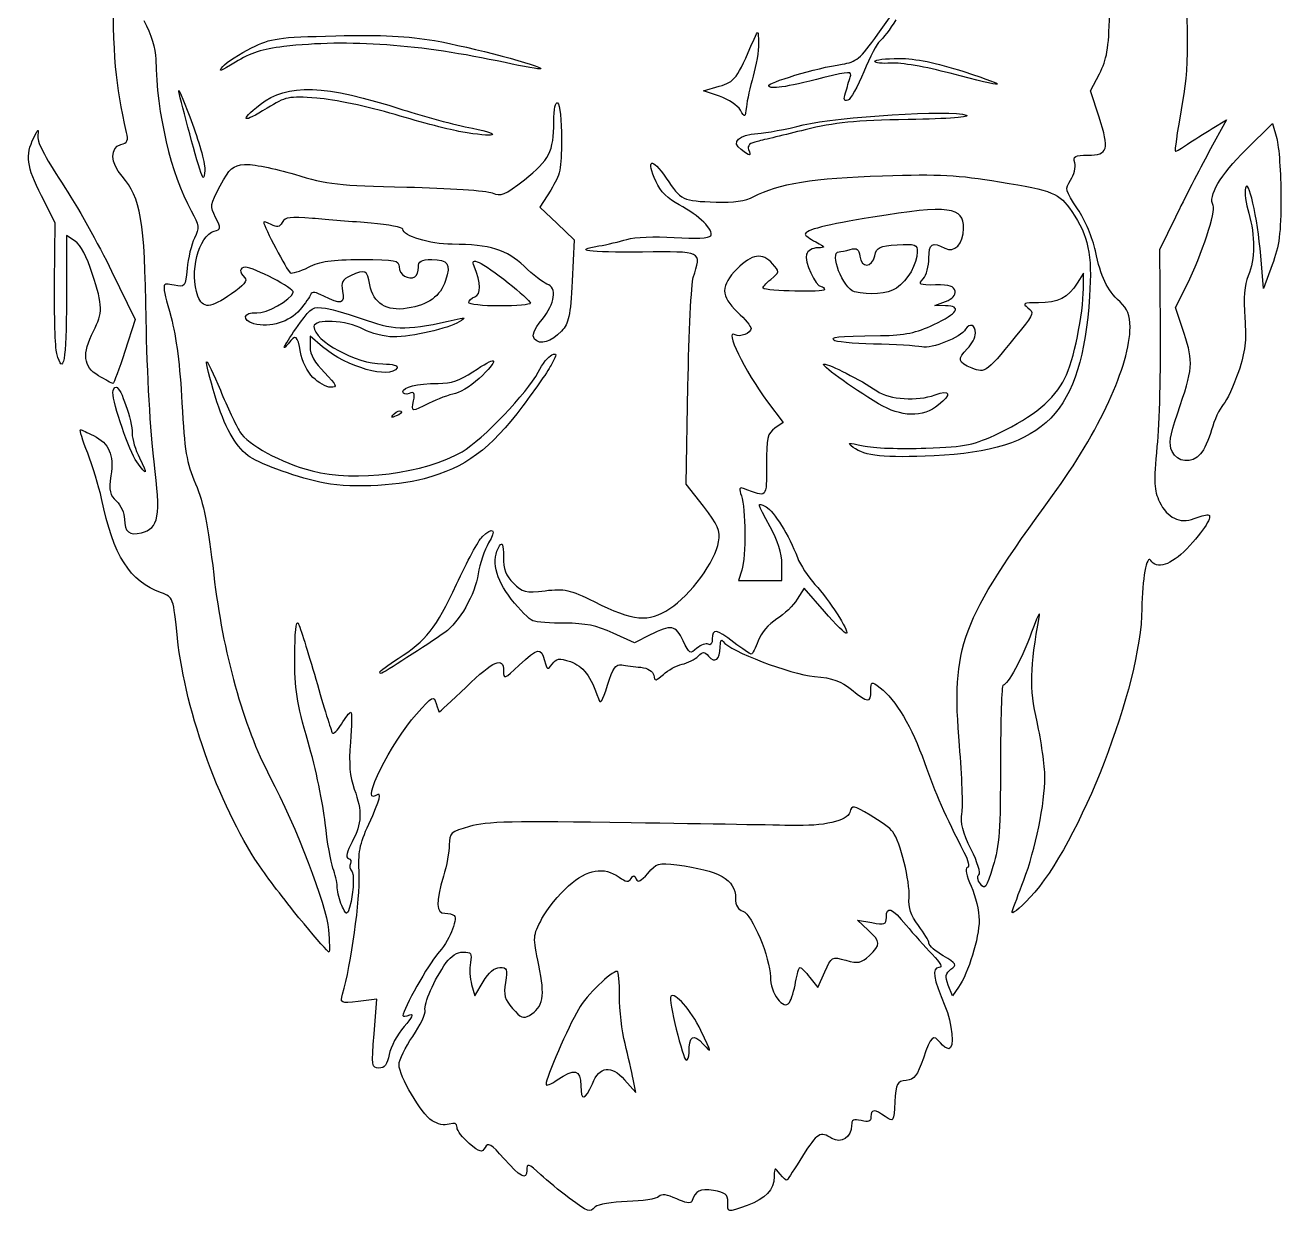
# Model space of a CAD drawing. Extents: x 4 to 89, y 4 to 131.
# Drawn here: x 3.5 to 89.4, y 4.3 to 85.5 of the extents above; entities that cross this region are included whole.
import ezdxf

# ---------------------------------------------------------------- set-up
doc = ezdxf.new("R2010")
doc.units = 0
doc.layers.get('0').update_dxf_attribs({"linetype": 'CONTINUOUS'})

msp = doc.modelspace()

# ---------------------------------------------------------------- linework, layer by layer
at = {"color": 7}
for points in [[(61.8539, 84.88448), (63.226212, 86.787818), (61.308102, 86.880816)], [(76.982394, 79.198073), (76.392654, 80.996946), (77.006402, 82.17259)], [(51.020308, 80.625976), (49.920604, 80.992543), (50.995683, 81.314645)], [(84.719829, 78.426048), (85.708001, 79.020805), (84.501596, 76.818895)], [(87.021718, 76.962571), (88.85382, 78.762712), (89.135532, 77.74818)], [(39.468981, 74.216088), (38.730267, 73.047408), (39.904289, 71.922497), (41.078314, 70.797584), (40.935077, 67.991098)], [(5.530354, 67.87011), (5.5697, 71.971151), (4.633266, 73.823235)], [(82.210865, 72.368026), (81.126536, 70.119068), (81.169917, 64.827401)], [(6.935466, 70.714965), (6.341032, 71.109652), (6.341032, 66.711756)], [(88.824885, 69.087899), (88.229572, 67.473235), (88.042541, 69.722193)], [(9.43104, 68.66386), (11.034679, 65.356568), (10.3415, 63.174626)], [(75.910175, 67.473235), (75.912292, 68.531568), (75.485964, 67.844818)], [(82.799388, 64.393114), (82.21494, 66.175853), (83.002435, 67.750584)], [(66.467593, 66.303499), (65.739989, 66.324374), (66.481833, 66.594866)], [(23.869678, 63.487094), (23.009782, 64.212983), (23.009782, 63.473015)], [(49.913524, 52.586274), (48.730249, 54.103476), (48.854931, 60.788357)], [(54.302819, 59.735424), (55.371259, 58.320284), (54.800937, 57.920813)], [(52.545647, 48.224797), (52.321164, 47.497193), (53.805055, 47.497193), (55.288947, 47.497193), (55.284158, 48.621672)], [(58.198057, 45.382042), (56.804835, 46.990259), (56.338732, 46.223817)], [(46.268092, 43.78026), (45.205817, 43.238327), (43.733117, 43.912552)], [(61.175926, 23.601037), (60.448322, 24.285866), (61.44051, 24.105582)], [(57.203083, 20.358608), (57.738171, 19.678356), (58.213339, 20.739679)], [(34.062027, 19.869288), (34.281383, 19.09659), (34.854367, 20.067725)], [(67.362837, 19.686246), (66.95114, 19.098469), (66.670417, 19.836826)], [(27.387407, 16.512035), (27.571427, 18.864376), (26.307871, 18.721954)], [(44.520662, 13.363083), (45.29296, 12.498729), (45.112839, 13.395357)]]:
    msp.add_lwpolyline(points, dxfattribs=at)
for points in [[(17.032498, 82.658596)], [(66.798322, 82.197199)], [(59.631747, 80.865416)], [(52.445854, 79.687155)], [(33.328531, 78.192715)], [(52.495246, 76.98041)], [(15.542272, 75.410735)], [(60.246289, 67.259435)], [(33.857697, 66.518885)], [(38.364263, 64.023229)], [(8.523844, 61.51721)], [(23.198803, 61.403249)], [(30.089501, 59.804131)], [(61.904724, 59.591967)], [(28.760058, 58.907108)], [(81.973878, 56.338446)], [(11.151776, 55.633131)], [(23.671243, 54.232252)], [(48.534222, 43.375323)], [(27.772281, 41.251902)], [(25.119892, 25.421709)], [(71.03863, 24.875318)], [(22.595024, 24.015422)], [(27.387407, 16.512035)], [(48.938947, 15.196386)], [(42.318369, 13.086884)], [(40.736864, 5.266269)]]:
    msp.add_lwpolyline(points, close=True, dxfattribs=at)
for points in [[(82.542658, 94.06386), (83.151305, 84.166136), (83.157094, 82.739365), (82.600922, 79.710214)], [(10.460994, 78.159785), (9.678838, 81.516842), (9.534455, 83.210778), (9.533875, 89.036776)], [(77.006402, 82.17259), (77.516286, 83.149279), (77.635309, 83.840767), (77.70972, 86.258651)], [(11.634619, 85.80968), (12.136979, 84.856659), (12.43731, 83.883701), (12.45133, 83.163847)], [(53.379328, 84.53886), (53.656024, 85.178114), (53.666234, 85.168626), (53.68354, 84.256152)], [(63.087562, 85.861776), (62.679673, 85.206933), (62.185225, 84.552089), (61.98879, 84.406568)], [(19.008602, 83.937848), (20.388028, 84.612739), (20.747073, 84.664045), (24.770245, 84.761165)], [(36.34749, 82.927656), (30.512679, 84.187083), (25.642077, 84.540656), (21.206435, 84.026801)], [(24.770245, 84.761165), (27.949022, 84.837902), (29.699413, 84.752778), (31.525387, 84.432698)], [(31.525387, 84.432698), (33.971418, 84.003909), (38.967878, 82.681678), (38.79509, 82.508892)], [(50.995683, 81.314645), (52.088166, 81.641961), (52.178085, 81.76359), (53.379328, 84.53886)], [(53.68354, 84.256152), (53.693383, 83.736863), (53.530481, 82.724831), (53.321522, 82.007194)], [(59.406621, 82.823111), (60.372538, 82.96511), (60.620802, 83.174224), (61.8539, 84.88448)], [(61.98879, 84.406568), (61.792353, 84.261047), (61.297082, 83.315543), (60.888187, 82.305451)], [(17.032498, 82.658596), (17.310252, 82.966327), (18.199498, 83.541992), (19.008602, 83.937848)], [(21.206435, 84.026801), (19.741516, 83.857095), (18.937231, 83.595432), (17.899143, 82.950823)], [(12.45133, 83.163847), (12.524903, 79.386218), (13.476561, 75.317874), (14.875689, 72.799699)], [(17.899143, 82.950823), (16.901476, 82.331314), (16.665182, 82.251637), (17.032498, 82.658596)], [(38.79509, 82.508892), (38.745538, 82.459338), (37.644118, 82.647782), (36.34749, 82.927656)], [(54.385792, 81.326829), (54.246275, 81.552571), (57.636331, 82.562859), (59.406621, 82.823111)], [(61.638947, 83.015598), (61.638947, 83.125789), (62.383088, 83.214782), (63.292593, 83.213363)], [(62.763426, 82.891831), (62.144963, 82.849715), (61.638947, 82.905404), (61.638947, 83.015598)], [(66.798322, 82.197199), (65.145105, 82.635273), (63.40217, 82.935331), (62.763426, 82.891831)], [(63.292593, 83.213363), (64.444232, 83.211511), (65.789612, 82.938403), (67.724364, 82.313542)], [(53.321522, 82.007194), (53.112562, 81.289559), (52.903369, 80.345214), (52.856646, 79.908651)], [(58.158719, 81.901268), (55.389301, 81.217455), (54.533882, 81.087214), (54.385792, 81.326829)], [(59.961952, 81.938678), (60.091735, 82.347472), (59.954279, 82.34462), (58.158719, 81.901268)], [(59.631747, 80.865416), (59.736088, 81.21232), (59.88468, 81.695287), (59.961952, 81.938678)], [(60.888187, 82.305451), (60.479289, 81.295356), (59.98663, 80.416212), (59.793389, 80.351799)], [(67.724364, 82.313542), (71.126292, 81.21483), (70.705244, 81.161932), (66.798322, 82.197199)], [(15.542272, 75.410735), (15.195845, 76.432439), (14.014097, 80.808333), (14.027765, 81.018801)], [(14.027765, 81.018801), (14.035359, 81.135823), (14.457208, 80.101392), (14.965194, 78.720066)], [(19.589227, 80.056014), (21.450873, 81.530465), (24.016664, 81.438718), (29.359781, 79.706645)], [(59.793389, 80.351799), (59.534803, 80.265603), (59.492126, 80.40121), (59.631747, 80.865416)], [(20.062908, 79.804175), (18.378597, 78.757148), (18.121716, 78.893723), (19.589227, 80.056014)], [(23.470279, 80.497008), (21.502094, 80.639909), (21.361253, 80.611271), (20.062908, 79.804175)], [(28.830614, 79.373428), (26.929641, 79.933565), (24.650331, 80.411328), (23.470279, 80.497008)], [(39.678531, 78.883158), (39.678531, 79.784848), (39.778988, 80.274671), (39.943114, 80.173235)], [(39.943114, 80.173235), (40.088635, 80.083298), (40.207697, 78.9691), (40.207697, 77.69724)], [(52.445854, 79.687155), (52.266641, 80.001893), (51.625145, 80.424364), (51.020308, 80.625976)], [(52.856646, 79.908651), (52.774215, 79.138441), (52.762034, 79.131872), (52.445854, 79.687155)], [(33.328531, 78.192715), (32.673687, 78.306126), (30.649624, 78.837446), (28.830614, 79.373428)], [(29.359781, 79.706645), (30.742229, 79.258496), (32.885354, 78.687552), (34.122281, 78.437878)], [(56.744156, 78.662689), (59.078977, 79.242486), (66.913609, 79.714796), (67.900135, 79.335228)], [(63.931385, 79.033568), (60.265048, 78.967909), (58.905667, 78.833244), (56.876447, 78.334693)], [(67.900135, 79.335228), (68.251745, 79.199946), (66.719847, 79.083509), (63.931385, 79.033568)], [(76.224104, 76.60136), (77.596524, 76.60136), (77.708257, 76.983982), (76.982394, 79.198073)], [(82.600922, 79.710214), (82.313698, 78.145865), (82.134575, 76.865943), (82.202872, 76.865943)], [(4.10689, 77.791985), (4.404499, 78.40109), (4.468496, 78.445196), (4.382001, 77.98159)], [(14.965194, 78.720066), (15.473181, 77.33874), (15.851207, 75.90999), (15.805252, 75.545066)], [(34.122281, 78.437878), (36.35561, 77.98708), (35.694662, 77.782936), (33.328531, 78.192715)], [(37.666274, 74.915903), (39.383264, 76.263511), (39.678531, 76.845644), (39.678531, 78.883158)], [(56.876447, 78.334693), (55.493999, 77.995044), (54.02466, 77.639706), (53.611246, 77.545052)], [(53.635182, 78.083471), (54.180952, 78.112948), (55.579989, 78.373597), (56.744156, 78.662689)], [(83.029354, 77.348614), (83.415619, 77.614087), (84.176333, 78.09893), (84.719829, 78.426048)], [(4.633266, 73.823235), (3.613302, 75.840516), (3.515115, 76.58082), (4.10689, 77.791985)], [(4.382001, 77.98159), (4.303396, 77.560271), (4.80766, 76.559423), (6.048342, 74.674299)], [(10.147854, 75.154618), (9.349342, 76.083903), (9.311432, 77.126563), (10.068956, 77.324659)], [(10.068956, 77.324659), (10.510725, 77.440184), (10.589536, 77.608073), (10.460994, 78.159785)], [(40.207697, 77.69724), (40.207697, 75.621555), (40.132056, 75.2651), (39.468981, 74.216088)], [(52.495246, 76.980423), (51.790494, 77.500575), (52.319439, 78.012404), (53.635182, 78.083471)], [(53.611246, 77.545052), (53.097195, 77.427354), (52.906382, 77.250999), (53.007628, 76.987157)], [(82.202872, 76.865943), (82.271172, 76.865943), (82.643088, 77.083145), (83.029354, 77.348614)], [(89.135532, 77.74818), (89.290475, 77.19019), (89.417911, 75.376656), (89.418721, 73.718108)], [(46.674114, 74.784482), (45.96606, 76.354662), (46.363274, 76.500659), (47.359565, 75.036418)], [(53.007628, 76.987157), (53.191606, 76.507718), (53.136689, 76.506996), (52.495246, 76.98041)], [(75.320496, 76.072661), (75.199565, 76.535103), (75.312797, 76.60136), (76.224104, 76.60136)], [(84.501596, 76.818895), (83.838074, 75.607844), (82.807244, 73.604953), (82.210865, 72.368026)], [(84.790664, 73.160684), (84.413521, 73.770913), (85.285236, 75.256385), (87.021718, 76.962571)], [(16.865834, 74.509469), (17.510843, 75.703531), (17.720658, 75.887535), (18.521187, 75.96119)], [(18.521187, 75.96119), (19.025382, 76.007576), (20.569001, 75.704801), (21.951449, 75.288352)], [(75.036878, 74.900099), (75.26891, 75.254223), (75.396537, 75.781876), (75.320496, 76.072661)], [(11.799333, 65.356568), (11.684435, 72.217976), (11.443633, 73.646625), (10.147854, 75.154618)], [(15.805252, 75.545066), (15.729711, 74.945211), (15.704485, 74.932326), (15.542272, 75.410735)], [(21.951449, 75.288352), (24.255197, 74.594371), (24.895618, 74.521539), (29.624364, 74.415751)], [(35.472031, 74.017132), (36.086923, 73.764135), (36.320913, 73.859977), (37.666274, 74.915903)], [(48.268287, 73.195582), (47.485543, 73.610827), (46.972995, 74.121679), (46.674114, 74.784482)], [(47.359565, 75.036418), (48.405714, 73.498903), (48.460755, 73.472469), (50.791031, 73.388405)], [(53.3576, 73.77325), (55.007703, 74.644083), (57.475826, 75.040585), (62.168114, 75.188651)], [(62.168114, 75.188651), (66.103661, 75.312836), (67.304856, 75.251215), (70.174591, 74.777907)], [(70.174591, 74.777907), (73.895699, 74.164185), (74.231741, 74.025535), (75.112115, 72.740713)], [(75.516163, 72.917119), (74.656392, 74.194734), (74.634378, 74.285808), (75.036878, 74.900099)], [(88.042541, 69.722193), (87.82549, 72.332114), (87.183521, 75.166067), (86.993669, 74.352401)], [(6.048342, 74.674299), (7.026824, 73.187568), (8.549038, 70.48287), (9.43104, 68.66386)], [(16.543053, 72.33793), (16.145961, 73.10582), (16.160518, 73.203766), (16.865834, 74.509469)], [(29.624364, 74.415751), (32.46202, 74.352269), (35.093471, 74.172889), (35.472031, 74.017132)], [(86.993669, 74.352401), (86.925764, 74.06136), (87.025943, 73.287453), (87.216295, 72.63261)], [(50.417071, 71.082188), (50.651974, 71.462268), (49.617225, 72.479972), (48.268287, 73.195582)], [(50.791031, 73.388405), (51.99367, 73.345021), (52.765455, 73.460748), (53.3576, 73.77325)], [(67.71595, 71.587495), (67.734524, 73.077226), (66.711751, 73.203774), (61.499679, 72.356628)], [(83.002435, 67.750584), (84.006378, 69.758142), (85.012432, 72.801856), (84.790664, 73.160684)], [(89.418721, 73.718108), (89.420044, 71.243198), (89.31347, 70.413084), (88.824885, 69.087899)], [(14.875689, 72.799699), (15.434118, 71.794629), (15.452221, 71.642825), (15.100412, 70.915287)], [(16.45164, 71.401115), (16.929318, 71.526032), (16.93465, 71.580666), (16.543053, 72.33793)], [(23.170493, 72.278383), (21.654946, 72.40605), (21.306114, 72.35925), (21.105846, 72.001391)], [(27.176968, 71.947815), (25.976423, 72.045134), (24.173507, 72.193891), (23.170493, 72.278383)], [(61.499679, 72.356628), (58.322879, 71.840288), (56.876447, 71.476042), (56.876447, 71.19239)], [(75.112115, 72.740713), (76.263407, 71.060508), (76.522739, 69.825211), (76.329027, 66.944068)], [(76.731249, 70.054782), (76.549777, 70.935323), (76.037107, 72.143001), (75.516163, 72.917119)], [(87.216295, 72.63261), (87.66983, 71.072354), (87.659279, 69.475834), (87.187971, 68.347839)], [(15.330317, 66.961292), (14.731245, 68.536968), (15.384109, 71.12195), (16.45164, 71.401115)], [(20.349823, 71.846419), (20.066549, 71.998022), (19.834782, 72.070561), (19.834782, 72.007614)], [(19.834782, 72.007614), (19.834782, 71.741887), (21.440604, 68.683764), (21.647178, 68.556098)], [(21.105846, 72.001391), (20.918894, 71.667328), (20.749383, 71.63258), (20.349823, 71.846419)], [(29.359781, 71.526781), (29.359781, 71.661031), (28.377515, 71.850496), (27.176968, 71.947815)], [(32.72472, 70.50442), (31.187993, 70.516009), (29.359781, 71.071454), (29.359781, 71.526781)], [(66.440526, 70.230434), (67.091351, 69.882123), (67.702795, 70.532704), (67.71595, 71.587495)], [(8.112756, 68.499879), (7.744938, 69.648657), (7.310587, 70.465892), (6.935466, 70.714965)], [(15.100412, 70.915287), (14.889966, 70.480079), (14.662217, 69.545716), (14.594302, 68.838921)], [(37.652505, 68.997002), (36.447624, 70.14918), (35.351003, 70.48464), (32.72472, 70.50442)], [(42.76035, 70.388869), (43.320922, 70.483267), (44.187777, 70.685787), (44.686691, 70.838912)], [(44.686691, 70.838912), (45.210852, 70.999781), (46.577147, 71.053611), (47.923035, 70.966415)], [(47.923035, 70.966415), (49.368908, 70.872742), (50.314762, 70.916647), (50.417071, 71.082188)], [(56.876447, 71.19239), (56.876447, 71.120675), (57.203869, 70.88437), (57.604051, 70.667266)], [(57.604051, 70.667266), (58.298011, 70.290788), (58.303745, 70.272045), (57.728041, 70.261943)], [(61.63777, 69.722193), (61.775258, 70.30902), (61.948256, 70.392674), (63.171054, 70.463624)], [(63.171054, 70.463624), (64.420618, 70.536128), (64.549364, 70.491649), (64.549364, 69.987464)], [(65.343114, 69.544578), (65.343114, 70.564735), (65.561202, 70.701035), (66.440526, 70.230434)], [(45.747077, 69.971983), (41.968179, 69.931709), (40.91691, 70.078444), (42.76035, 70.388869)], [(49.223864, 68.24032), (49.799849, 70.049242), (49.866809, 70.015891), (45.747077, 69.971983)], [(54.650328, 69.167777), (53.93835, 69.954505), (53.254579, 69.857398), (52.219781, 68.822599)], [(56.95887, 69.81993), (56.784753, 69.366183), (57.593817, 67.605516), (57.976445, 67.605516)], [(57.728041, 70.261943), (57.396049, 70.256122), (57.049924, 70.057211), (56.95887, 69.81993)], [(60.246289, 67.259435), (59.467962, 67.462421), (58.496507, 69.977736), (59.191551, 69.990388)], [(59.191551, 69.990388), (59.300692, 69.992505), (59.648114, 70.063241), (59.9636, 70.147865)], [(59.9636, 70.147865), (60.419462, 70.270142), (60.555243, 70.174355), (60.625059, 69.68123)], [(60.625059, 69.68123), (60.741621, 68.85791), (61.441915, 68.886237), (61.63777, 69.722193)], [(64.549364, 69.987464), (64.549364, 69.17114), (63.878037, 68.011183), (63.116989, 67.512525)], [(78.414851, 66.567219), (77.497009, 67.424684), (77.10664, 68.233332), (76.731249, 70.054782)], [(14.594302, 68.838921), (14.473884, 67.585693), (14.452043, 67.557594), (13.713218, 67.705359)], [(18.578011, 68.928835), (18.170487, 68.928305), (18.15105, 68.601339), (18.535683, 68.216709)], [(21.861109, 67.208651), (21.945644, 67.478952), (19.177083, 68.929541), (18.578011, 68.928835)], [(21.647178, 68.556098), (21.771479, 68.479273), (22.332684, 68.650686), (22.894299, 68.937013)], [(22.894299, 68.937013), (23.703861, 69.349752), (24.451997, 69.45761), (26.505307, 69.45761)], [(27.093741, 67.735815), (26.901759, 68.759163), (26.7936, 68.809359), (25.777829, 68.346542)], [(26.505307, 69.45761), (28.870016, 69.45761), (29.095197, 69.414062), (29.095197, 68.956751)], [(29.095197, 68.956751), (29.095197, 68.436276), (29.758264, 68.022698), (30.177407, 68.28174)], [(30.177407, 68.28174), (30.309796, 68.363563), (30.418114, 68.661605), (30.418114, 68.944059)], [(30.418114, 68.944059), (30.418114, 69.352909), (30.60373, 69.45761), (31.32854, 69.45761)], [(31.32854, 69.45761), (32.460107, 69.45761), (32.653502, 69.163827), (32.275642, 68.018901)], [(34.243923, 68.996856), (34.098132, 69.373718), (34.159687, 69.424002), (34.567815, 69.26144)], [(34.28683, 66.919835), (34.712492, 67.083175), (34.697162, 67.825255), (34.243923, 68.996856)], [(34.567815, 69.26144), (35.203448, 69.008263), (38.05645, 66.747297), (38.076264, 66.481047)], [(39.21551, 67.783633), (38.960848, 67.872459), (38.257496, 68.418475), (37.652505, 68.997002)], [(52.219781, 68.822599), (51.075278, 67.678096), (51.081646, 66.966939), (52.246239, 65.868587)], [(54.521563, 68.102829), (55.143048, 68.606077), (55.144887, 68.621296), (54.650328, 69.167777)], [(64.950274, 68.139141), (65.166335, 68.377887), (65.343114, 69.010334), (65.343114, 69.544578)], [(5.680119, 63.041464), (5.576106, 63.441646), (5.508711, 65.614537), (5.530354, 67.87011)], [(8.193115, 64.562818), (8.848732, 65.848775), (8.841048, 66.225256), (8.112756, 68.499879)], [(13.713218, 67.705359), (12.815328, 67.884937), (12.824959, 67.987087), (13.504266, 65.48886)], [(18.535683, 68.216709), (18.743831, 68.008561), (18.491275, 67.699329), (17.628115, 67.105459)], [(25.777829, 68.346542), (25.199733, 68.083144), (25.106578, 67.903312), (25.229599, 67.288209)], [(32.275642, 68.018901), (31.921511, 66.945872), (31.103885, 66.356214), (29.647145, 66.123272)], [(40.935077, 67.991098), (40.812217, 65.583821), (40.709429, 65.096887), (40.212478, 64.567906)], [(48.854931, 60.788357), (48.923506, 64.465039), (49.089524, 67.818423), (49.223864, 68.24032)], [(53.994696, 67.495457), (53.937699, 67.548712), (54.17479, 67.82203), (54.521563, 68.102829)], [(65.802558, 67.721432), (64.664669, 67.706483), (64.591269, 67.74244), (64.950274, 68.139141)], [(87.187971, 68.347839), (86.918361, 67.70257), (86.849961, 66.866159), (86.952733, 65.471257)], [(17.628115, 67.105459), (16.174205, 66.10514), (15.667901, 66.073375), (15.330317, 66.961292)], [(19.355714, 65.81644), (20.001506, 65.748231), (21.699452, 66.691753), (21.861109, 67.208651)], [(23.055912, 67.082464), (23.002702, 66.922833), (22.66572, 66.443484), (22.307067, 66.017248)], [(23.941115, 66.961578), (23.410739, 67.238131), (23.120992, 67.2777), (23.055912, 67.082464)], [(25.229599, 67.288209), (25.401888, 66.426763), (25.109121, 66.352547), (23.941115, 66.961578)], [(29.647145, 66.123272), (28.239955, 65.898252), (27.330752, 66.47244), (27.093741, 67.735815)], [(38.883704, 65.355213), (39.775236, 66.47706), (39.920177, 67.537849), (39.21551, 67.783633)], [(58.199364, 67.401937), (58.199364, 67.206924), (54.208495, 67.295689), (53.994696, 67.495457)], [(57.976445, 67.605516), (58.09905, 67.605516), (58.199364, 67.513906), (58.199364, 67.401937)], [(63.116989, 67.512525), (62.485831, 67.098974), (61.271923, 66.991952), (60.246289, 67.259435)], [(67.135679, 67.301581), (67.068311, 67.635541), (66.75578, 67.733968), (65.802558, 67.721432)], [(66.481833, 66.594866), (66.958504, 66.76867), (67.192223, 67.021287), (67.135679, 67.301581)], [(75.485964, 67.844818), (74.87263, 66.85683), (74.172813, 66.503095), (72.831534, 66.503095)], [(74.64978, 61.346181), (75.235895, 62.495065), (75.906622, 65.755602), (75.910175, 67.473235)], [(6.341032, 66.711756), (6.341032, 62.585674), (6.119023, 61.35279), (5.680119, 63.041464)], [(22.348324, 65.170344), (23.07697, 66.180171), (23.218028, 66.258358), (24.068115, 66.123637)], [(33.857697, 66.518885), (33.857697, 66.648838), (34.050806, 66.829265), (34.28683, 66.919835)], [(35.974364, 66.28261), (34.810197, 66.28261), (33.857697, 66.388935), (33.857697, 66.518885)], [(38.076264, 66.481047), (38.084387, 66.371907), (37.138531, 66.28261), (35.974364, 66.28261)], [(65.673843, 65.011202), (67.321218, 65.783225), (67.620449, 66.270402), (66.467593, 66.303499)], [(76.329027, 66.944068), (75.789771, 58.923618), (73.326149, 56.392924), (65.713046, 56.039081)], [(72.115011, 66.164685), (72.543964, 65.851027), (72.511592, 65.743849), (71.672408, 64.699362)], [(72.831534, 66.503095), (71.808959, 66.503095), (71.71372, 66.458116), (72.115011, 66.164685)], [(79.101447, 64.829304), (79.101447, 65.668414), (78.940287, 66.076346), (78.414851, 66.567219)], [(12.337501, 55.622743), (12.090153, 57.560946), (11.86024, 61.719386), (11.799333, 65.356568)], [(13.504266, 65.48886), (13.849328, 64.219852), (14.116816, 62.121441), (14.246258, 59.668026)], [(19.156266, 65.072622), (18.301167, 65.287239), (18.468204, 65.910182), (19.355714, 65.81644)], [(22.307067, 66.017248), (21.604757, 65.182599), (20.289355, 64.788238), (19.156266, 65.072622)], [(26.644841, 64.69511), (25.496966, 65.310335), (23.274365, 65.427984), (23.274365, 64.873521)], [(24.068115, 66.123637), (24.577438, 66.042921), (25.860191, 65.671499), (26.918677, 65.298259)], [(26.918677, 65.298259), (28.895249, 64.601286), (29.726102, 64.611544), (33.063947, 65.374144)], [(33.063947, 65.374144), (33.684477, 65.515916), (33.692671, 65.504671), (33.1964, 65.192407)], [(38.364263, 64.023229), (38.163878, 64.26468), (38.305348, 64.627448), (38.883704, 65.355213)], [(52.246239, 65.868587), (52.755562, 65.388233), (53.172281, 64.880897), (53.172281, 64.741174)], [(86.952733, 65.471257), (87.070168, 63.877343), (86.987639, 63.178449), (86.517406, 61.784693)], [(8.523844, 61.51721), (7.492647, 62.145942), (7.399278, 63.005753), (8.193115, 64.562818)], [(21.500398, 63.702922), (20.887665, 62.950572), (21.454683, 63.931856), (22.348324, 65.170344)], [(23.274365, 64.873521), (23.274365, 63.891665), (26.157567, 62.328991), (27.986331, 62.31967)], [(28.694404, 64.170076), (28.110164, 64.167695), (27.187861, 64.404068), (26.644841, 64.69511)], [(33.1964, 65.192407), (32.476448, 64.739398), (29.991577, 64.175124), (28.694404, 64.170076)], [(40.212478, 64.567906), (39.499545, 63.809025), (38.730206, 63.582296), (38.364263, 64.023229)], [(52.090071, 64.31298), (51.286683, 64.809502), (52.736819, 61.809577), (54.302819, 59.735424)], [(53.172281, 64.741174), (53.172281, 64.418617), (52.408267, 64.116323), (52.090071, 64.31298)], [(62.035822, 64.256576), (63.723658, 64.289794), (64.460713, 64.442681), (65.673843, 65.011202)], [(67.854319, 64.691329), (67.504225, 64.124866), (65.557622, 63.341049), (64.858657, 63.485096)], [(68.518114, 64.430526), (68.518114, 64.990639), (68.132854, 65.142007), (67.854319, 64.691329)], [(67.988947, 63.372193), (68.279989, 63.663235), (68.518114, 64.139485), (68.518114, 64.430526)], [(71.672408, 64.699362), (69.264488, 61.702357), (69.204726, 61.655248), (68.29081, 62.033804)], [(73.804812, 53.318026), (76.9728, 57.650187), (79.101447, 62.276416), (79.101447, 64.829304)], [(81.169917, 64.827401), (81.193783, 61.916985), (81.092543, 58.249899), (80.944945, 56.678325)], [(22.345715, 63.12304), (22.148148, 64.29244), (22.0406, 64.366217), (21.500398, 63.702922)], [(58.830332, 63.950694), (58.687684, 64.181501), (58.808874, 64.193065), (62.035822, 64.256576)], [(61.557927, 63.683039), (60.130918, 63.711862), (58.9035, 63.832309), (58.830332, 63.950694)], [(64.858657, 63.485096), (64.470264, 63.56514), (62.984936, 63.654212), (61.557927, 63.683039)], [(82.346631, 58.918134), (83.416704, 62.045501), (83.447387, 62.416537), (82.799388, 64.393114)], [(10.3415, 63.174626), (9.960254, 61.974558), (9.588792, 60.992737), (9.516032, 60.992803)], [(23.198803, 61.403249), (22.819906, 61.782142), (22.444344, 62.539264), (22.345715, 63.12304)], [(23.009782, 63.473015), (23.009782, 62.976638), (23.332304, 62.402752), (23.989518, 61.729702)], [(28.962906, 62.049276), (28.472723, 61.256145), (25.527583, 62.087559), (23.869678, 63.487094)], [(34.148612, 61.779878), (35.757649, 62.870175), (36.008199, 62.774071), (34.795211, 61.531857)], [(38.602727, 61.750448), (38.89098, 62.315471), (39.311892, 62.848778), (39.538087, 62.935578)], [(39.538087, 62.935578), (39.907131, 63.077193), (39.908819, 63.015011), (39.554544, 62.329915)], [(68.29081, 62.033804), (67.31948, 62.436171), (67.270416, 62.653661), (67.988947, 63.372193)], [(16.519042, 60.117209), (16.141379, 61.355367), (15.877102, 62.413126), (15.93176, 62.467781)], [(15.93176, 62.467781), (15.986415, 62.522439), (16.409391, 61.646964), (16.8717, 60.522279)], [(27.986331, 62.31967), (28.677756, 62.316151), (29.062074, 62.209736), (28.962906, 62.049276)], [(39.554544, 62.329915), (39.337398, 61.910002), (38.439706, 60.610888), (37.559676, 59.442998)], [(61.904724, 59.591967), (59.969474, 60.751532), (57.822521, 62.31386), (58.164296, 62.31386)], [(58.164296, 62.31386), (58.542052, 62.31386), (60.654136, 61.23827), (61.771239, 60.477008)], [(9.516032, 60.992803), (9.443272, 60.992867), (8.996787, 61.228851), (8.523844, 61.51721)], [(24.422474, 60.72636), (24.121744, 60.72636), (23.57109, 61.030959), (23.198803, 61.403249)], [(23.989518, 61.729702), (24.843397, 60.855251), (24.899015, 60.72636), (24.422474, 60.72636)], [(31.767362, 60.987331), (32.677256, 60.99003), (33.278093, 61.190008), (34.148612, 61.779878)], [(34.795211, 61.531857), (34.23313, 60.956238), (33.405297, 60.405925), (32.955577, 60.308945)], [(33.408903, 56.316322), (34.818939, 57.142655), (37.892646, 60.358576), (38.602727, 61.750448)], [(70.165965, 57.60707), (72.490875, 58.711166), (73.908666, 59.893478), (74.64978, 61.346181)], [(86.517406, 61.784693), (86.198276, 60.838808), (85.729048, 59.826776), (85.474675, 59.535735)], [(9.516032, 60.357356), (9.516032, 60.560307), (9.623903, 60.72636), (9.755742, 60.72636)], [(11.151776, 55.633131), (10.649637, 56.339886), (9.516032, 59.613869), (9.516032, 60.357356)], [(9.755742, 60.72636), (10.064122, 60.72636), (10.838949, 58.461558), (10.838949, 57.56017)], [(16.8717, 60.522279), (17.334012, 59.397596), (17.932483, 58.119179), (18.201639, 57.681355)], [(29.359781, 60.40261), (29.359781, 60.75608), (30.293942, 60.982955), (31.767362, 60.987331)], [(29.788228, 60.30499), (29.552582, 60.214563), (29.359781, 60.258492), (29.359781, 60.40261)], [(30.089501, 59.804131), (30.190943, 60.334782), (30.12998, 60.43613), (29.788228, 60.30499)], [(32.955577, 60.308945), (32.505859, 60.211962), (31.696165, 59.909019), (31.156259, 59.635737)], [(61.771239, 60.477008), (62.649944, 59.878203), (64.558164, 59.747864), (65.75946, 60.204596)], [(65.75946, 60.204596), (66.797812, 60.599376), (66.92206, 60.248975), (66.004572, 59.513332)], [(14.246258, 59.668026), (14.421301, 56.350265), (14.546983, 55.59905), (15.175853, 54.111776)], [(18.770234, 56.035803), (17.83123, 56.792736), (17.164202, 58.002051), (16.519042, 60.117209)], [(31.156259, 59.635737), (29.921105, 59.010542), (29.93731, 59.007986), (30.089501, 59.804131)], [(37.559676, 59.442998), (35.313646, 56.462292), (33.634574, 55.223968), (30.814992, 54.46876)], [(66.004572, 59.513332), (64.915325, 58.639975), (63.44653, 58.668145), (61.904724, 59.591967)], [(85.474675, 59.535735), (85.220305, 59.244693), (84.861149, 58.470787), (84.676549, 57.815943)], [(28.908169, 58.758995), (28.531087, 58.615411), (28.500694, 58.645801), (28.760058, 58.907108)], [(28.760058, 58.907108), (28.939532, 59.08793), (29.153027, 59.169223), (29.23449, 59.087761)], [(29.23449, 59.087761), (29.315952, 59.006298), (29.169109, 58.858354), (28.908169, 58.758995)], [(81.973878, 56.338446), (81.738848, 56.854281), (81.810773, 57.352054), (82.346631, 58.918134)], [(7.797838, 56.224363), (7.454785, 57.099732), (7.230699, 57.815943), (7.299874, 57.815943)], [(7.299874, 57.815943), (7.369047, 57.815943), (7.773388, 57.636116), (8.19841, 57.41633)], [(10.838949, 57.56017), (10.838949, 57.1803), (11.064239, 56.427603), (11.339593, 55.887512)], [(18.201639, 57.681355), (18.742775, 56.801107), (21.017766, 55.566366), (23.142074, 54.999956)], [(54.800937, 57.920813), (54.297604, 57.568274), (54.230614, 57.272402), (54.230614, 55.401861)], [(65.12514, 56.561564), (67.983825, 56.671438), (68.360144, 56.74949), (70.165965, 57.60707)], [(84.676549, 57.815943), (84.491952, 57.161099), (84.155613, 56.416959), (83.929133, 56.162297)], [(8.19841, 57.41633), (9.280772, 56.856619), (9.590356, 56.143226), (9.388331, 54.674323)], [(60.163559, 56.612144), (59.712535, 56.946184), (59.790158, 56.958008), (60.845197, 56.715967)], [(60.845197, 56.715967), (61.500041, 56.565739), (63.426015, 56.496257), (65.12514, 56.561564)], [(8.738517, 53.115509), (8.564199, 53.950007), (8.140894, 55.348992), (7.797838, 56.224363)], [(11.339593, 55.887512), (11.933424, 54.72275), (11.864712, 54.629685), (11.151776, 55.633131)], [(23.67124, 54.232252), (21.822726, 54.658773), (19.349375, 55.568956), (18.770234, 56.035803)], [(23.142074, 54.999956), (26.072146, 54.218702), (30.881876, 54.835383), (33.408903, 56.316322)], [(65.713046, 56.039081), (62.279194, 55.879481), (60.970313, 56.014633), (60.163559, 56.612144)], [(80.944945, 56.678325), (80.710815, 54.185336), (80.73317, 53.701683), (81.120218, 52.886036)], [(83.929133, 56.162297), (83.324121, 55.482006), (82.323006, 55.572194), (81.973878, 56.338446)], [(11.466913, 50.772436), (12.66438, 51.072981), (12.812682, 51.899214), (12.337501, 55.622743)], [(54.230614, 55.401861), (54.230614, 53.091162), (54.312928, 53.175694), (52.666731, 53.795837)], [(9.388331, 54.674323), (9.24377, 53.62325), (9.301807, 53.354465), (9.76355, 52.936595)], [(30.814992, 54.46876), (28.777083, 53.922922), (25.484319, 53.813906), (23.671243, 54.232252)], [(15.175853, 54.111776), (15.742905, 52.770701), (16.017315, 51.401493), (16.421972, 47.894068)], [(52.666731, 53.795837), (52.374916, 53.905766), (52.342426, 53.796896), (52.517828, 53.296508)], [(52.517828, 53.296508), (52.812804, 52.455133), (52.830936, 49.149489), (52.545647, 48.224797)], [(67.436328, 36.211306), (66.867966, 43.054169), (67.457839, 44.638677), (73.804812, 53.318026)], [(12.840797, 46.661888), (10.662694, 47.451619), (9.558921, 49.18805), (8.738517, 53.115509)], [(9.76355, 52.936595), (10.066471, 52.662455), (10.309782, 52.113918), (10.309782, 51.705134)], [(50.952122, 50.157232), (51.076873, 50.943484), (50.933839, 51.278028), (49.913524, 52.586274)], [(54.490408, 51.177486), (53.559588, 52.866192), (53.555479, 52.885602), (54.201938, 52.539625)], [(54.201938, 52.539625), (54.74167, 52.250771), (55.778641, 50.578173), (56.343918, 49.084693)], [(81.120218, 52.886036), (81.640061, 51.790547), (82.511273, 51.367132), (83.484297, 51.737075)], [(10.309782, 51.705134), (10.309782, 50.836327), (10.64498, 50.566145), (11.466913, 50.772436)], [(84.419646, 51.99511), (84.837098, 51.99511), (84.157039, 50.898295), (82.984208, 49.680006)], [(83.484297, 51.737075), (83.857571, 51.878995), (84.278481, 51.99511), (84.419646, 51.99511)], [(34.776381, 50.494748), (35.517807, 51.236171), (35.784409, 50.988076), (35.225418, 50.076881)], [(55.284158, 48.621672), (55.280983, 49.366273), (55.012836, 50.229696), (54.490408, 51.177486)], [(33.024135, 47.25393), (33.744755, 48.793262), (34.533266, 50.25163), (34.776381, 50.494748)], [(35.225418, 50.076881), (34.935284, 49.603938), (34.614789, 48.654049), (34.51321, 47.966016)], [(36.768069, 46.237163), (35.680311, 47.603331), (35.383639, 48.964363), (35.974364, 49.878443)], [(35.974364, 49.878443), (36.161961, 50.168728), (36.231933, 49.970087), (36.234897, 49.138814)], [(47.617843, 45.581218), (49.012721, 46.475377), (50.745189, 48.853042), (50.952122, 50.157232)], [(36.234897, 49.138814), (36.237992, 48.272994), (36.40169, 47.839564), (36.922242, 47.319012)], [(56.343918, 49.084693), (56.536696, 48.57537), (57.0787, 47.741933), (57.548373, 47.23261)], [(80.512814, 48.886256), (80.243635, 49.315576), (79.930575, 47.59093), (79.910445, 45.567809)], [(82.984208, 49.680006), (81.89745, 48.551126), (80.919807, 48.237132), (80.512814, 48.886256)], [(16.421972, 47.894068), (17.035345, 42.577554), (18.437012, 37.543166), (20.266638, 34.085149)], [(29.03529, 42.167085), (30.966884, 43.406584), (31.602534, 44.217209), (33.024135, 47.25393)], [(34.51321, 47.966016), (34.309256, 46.584555), (33.193755, 44.624284), (32.23024, 43.954139)], [(36.922242, 47.319012), (37.548381, 46.692873), (37.729425, 46.65028), (39.086671, 46.809798)], [(13.939304, 43.559037), (13.653295, 46.355288), (13.648419, 46.369063), (12.840797, 46.661888)], [(39.086671, 46.809798), (40.428251, 46.967473), (40.744047, 46.896999), (42.438272, 46.061828)], [(57.548373, 47.23261), (58.517586, 46.181576), (59.884297, 44.066844), (59.708174, 43.890718)], [(38.244918, 44.747392), (38.014709, 44.835731), (37.350128, 45.506129), (36.768069, 46.237163)], [(42.438272, 46.061828), (45.149156, 44.725495), (46.139563, 44.633594), (47.617843, 45.581218)], [(56.338732, 46.223817), (56.082377, 45.802275), (55.449049, 45.195588), (54.931339, 44.875625)], [(79.910445, 45.567809), (79.858224, 40.319415), (75.62754, 29.397219), (72.268461, 25.838798)], [(21.959495, 42.32946), (21.964284, 43.911435), (22.057663, 44.823324), (22.190632, 44.586776)], [(40.461946, 44.586776), (39.472788, 44.586776), (38.475124, 44.659053), (38.244918, 44.747392)], [(54.931339, 44.875625), (54.364975, 44.525591), (53.858708, 43.930663), (53.660307, 43.381991)], [(59.708174, 43.890718), (59.64388, 43.826427), (58.96433, 44.497522), (58.198057, 45.382042)], [(72.742473, 37.839901), (72.219619, 40.203819), (72.247181, 41.450731), (72.903305, 45.115943)], [(72.903305, 45.115943), (72.968429, 45.479745), (72.728333, 44.967006), (72.369759, 43.976523)], [(22.190632, 44.586776), (22.313332, 44.368495), (22.859615, 42.642089), (23.404591, 40.750318)], [(32.23024, 43.954139), (31.033617, 43.121866), (27.965884, 41.147193), (27.869536, 41.147193)], [(43.733117, 43.912552), (42.614734, 44.424566), (41.827723, 44.586776), (40.461946, 44.586776)], [(48.534222, 43.375323), (48.014901, 44.469714), (47.722094, 44.522038), (46.268092, 43.78026)], [(52.000674, 43.27122), (50.771192, 44.20149), (50.526447, 44.241601), (50.526447, 43.512827)], [(72.369759, 43.976523), (71.709695, 42.153247), (70.738532, 40.353443), (70.414764, 40.353443)], [(19.752592, 27.692728), (16.980028, 31.598068), (14.458906, 38.479013), (13.939304, 43.559037)], [(37.308422, 41.717328), (38.574768, 42.921973), (38.816746, 42.965592), (39.051196, 42.031478)], [(49.473739, 42.872075), (49.008165, 42.450737), (48.960971, 42.476015), (48.534222, 43.375323)], [(50.245193, 43.141871), (50.090501, 43.237475), (49.743347, 43.116074), (49.473739, 42.872075)], [(50.526447, 43.512827), (50.526447, 43.195486), (50.409028, 43.040617), (50.245193, 43.141871)], [(51.059665, 42.948876), (51.062311, 43.398429), (51.14059, 43.53982), (51.272276, 43.332469)], [(51.272276, 43.332469), (51.67889, 42.692217), (55.85995, 41.093284), (57.511667, 40.946385)], [(53.18528, 42.47747), (53.105373, 42.481519), (52.572301, 42.838706), (52.000674, 43.27122)], [(53.660307, 43.381991), (53.478949, 42.880457), (53.265186, 42.473422), (53.18528, 42.47747)], [(22.878247, 36.456041), (22.089196, 39.196796), (21.952645, 40.069757), (21.959495, 42.32946)], [(27.772281, 41.251902), (27.772281, 41.309494), (28.340635, 41.721326), (29.03529, 42.167085)], [(33.675299, 40.221151), (35.590962, 42.053859), (36.238947, 42.331719), (36.238947, 41.320453)], [(39.567699, 41.793258), (39.859164, 42.191858), (40.037139, 42.215533), (40.814223, 41.959072)], [(48.457424, 41.774324), (48.847431, 41.866402), (49.341622, 42.116833), (49.55563, 42.330838)], [(49.55563, 42.330838), (49.896787, 42.671997), (49.984263, 42.672307), (50.265568, 42.333484)], [(50.265568, 42.333484), (50.700191, 41.809794), (51.054746, 42.084559), (51.059665, 42.948876)], [(27.869536, 41.147193), (27.816045, 41.147193), (27.772281, 41.194313), (27.772281, 41.251902)], [(36.238947, 41.320453), (36.238947, 40.734975), (36.299299, 40.757372), (37.308422, 41.717328)], [(39.051196, 42.031478), (39.213364, 41.385344), (39.255287, 41.366009), (39.567699, 41.793258)], [(40.814223, 41.959072), (41.675981, 41.674666), (42.229135, 40.943689), (42.730023, 39.427401)], [(43.358271, 40.353443), (43.722483, 41.522295), (43.912679, 41.793848), (44.32481, 41.73342)], [(44.32481, 41.73342), (44.607012, 41.692044), (45.195093, 41.618207), (45.631656, 41.569336)], [(45.631656, 41.569336), (46.123836, 41.514239), (46.459635, 41.307668), (46.515502, 41.025633)], [(47.17696, 41.088847), (47.491208, 41.373782), (48.067418, 41.682249), (48.457424, 41.774324)], [(23.404591, 40.750318), (23.949566, 38.858547), (24.454005, 37.211545), (24.525569, 37.090316)], [(46.515502, 41.025633), (46.598062, 40.608824), (46.653381, 40.614111), (47.17696, 41.088847)], [(57.511667, 40.946385), (58.762638, 40.835128), (59.332262, 40.633407), (60.045584, 40.04905)], [(61.374364, 39.969048), (61.374364, 40.636037), (61.380793, 40.638045), (62.010316, 40.167486)], [(30.285029, 38.369068), (31.391169, 39.609697), (31.475056, 39.654954), (31.633642, 39.096672)], [(31.840207, 38.50136), (31.860818, 38.50136), (32.686601, 39.275266), (33.675299, 40.221151)], [(42.730023, 39.427401), (42.866146, 39.015329), (43.005166, 39.220246), (43.358271, 40.353443)], [(60.045584, 40.04905), (61.176868, 39.122302), (61.374364, 39.110412), (61.374364, 39.969048)], [(62.010316, 40.167486), (63.051089, 39.389513), (64.196106, 37.455464), (65.032977, 35.061906)], [(70.414764, 40.353443), (70.317492, 40.353443), (70.237906, 37.942427), (70.237906, 34.995631)], [(31.633642, 39.096672), (31.726651, 38.76925), (31.819604, 38.50136), (31.840207, 38.50136)], [(25.151759, 37.685628), (25.424602, 38.134279), (25.711903, 38.50136), (25.790209, 38.50136)], [(25.790209, 38.50136), (25.868512, 38.50136), (25.860075, 37.578625), (25.77145, 36.450839)], [(27.507697, 32.812818), (26.406087, 32.131987), (28.552333, 36.425706), (30.285029, 38.369068)], [(73.274888, 34.058434), (73.27174, 34.828554), (73.032152, 36.530214), (72.742473, 37.839901)], [(24.525569, 37.090316), (24.597131, 36.969084), (24.878918, 37.236974), (25.151759, 37.685628)], [(24.047986, 30.908149), (23.914369, 32.188915), (23.387985, 34.685465), (22.878247, 36.456041)], [(25.77145, 36.450839), (25.650742, 34.91465), (25.715554, 34.109922), (26.029842, 33.242573)], [(67.601957, 31.562008), (67.6837, 32.038229), (67.609154, 34.130414), (67.436328, 36.211306)], [(65.032977, 35.061906), (65.761021, 32.979611), (66.465974, 31.38337), (67.740567, 28.931052)], [(70.237906, 34.995631), (70.237906, 30.44807), (70.160317, 29.383673), (69.724852, 27.957283)], [(20.266638, 34.085149), (22.064569, 30.687031), (24.105276, 25.345364), (24.265251, 23.618547)], [(71.831388, 27.008489), (72.626879, 29.088109), (73.282127, 32.288292), (73.274888, 34.058434)], [(26.029842, 33.242573), (26.590032, 31.696594), (26.558706, 30.892343), (25.889674, 29.64407)], [(27.024563, 30.840646), (27.817337, 32.587097), (27.937746, 33.078603), (27.507697, 32.812818)], [(61.32998, 31.455699), (60.133622, 32.153714), (60.089733, 32.159763), (59.927598, 31.648927)], [(44.970197, 30.935443), (36.809762, 31.062885), (35.097604, 31.024137), (33.923843, 30.685444)], [(55.950406, 30.751441), (55.222801, 30.769698), (50.281708, 30.852491), (44.970197, 30.935443)], [(59.927598, 31.648927), (59.73749, 31.049942), (58.16818, 30.695815), (55.950406, 30.751441)], [(62.87734, 30.318832), (62.705546, 30.547797), (62.009234, 31.059387), (61.32998, 31.455699)], [(68.234303, 29.114374), (67.658596, 30.280417), (67.492398, 30.923722), (67.601957, 31.562008)], [(24.576396, 27.834656), (24.419387, 28.244313), (24.1816, 29.627383), (24.047986, 30.908149)], [(26.368588, 27.374022), (26.290401, 28.924628), (26.38732, 29.43683), (27.024563, 30.840646)], [(33.923843, 30.685444), (32.619611, 30.309103), (32.534606, 30.232562), (32.531918, 29.43212)], [(63.986603, 25.834105), (64.063605, 26.90059), (63.385721, 29.64126), (62.87734, 30.318832)], [(25.889674, 29.64407), (25.523493, 28.960855), (25.432587, 28.565628), (25.626739, 28.500911)], [(32.531918, 29.43212), (32.53033, 28.963242), (32.351747, 27.995144), (32.135043, 27.280793)], [(25.626739, 28.500911), (25.78995, 28.446508), (25.852963, 28.287887), (25.766769, 28.14842)], [(67.740567, 28.931052), (68.046499, 28.342442), (68.137085, 27.923437), (67.970416, 27.867883)], [(68.766709, 27.37898), (68.904355, 27.464049), (68.666781, 28.238424), (68.234303, 29.114374)], [(22.595024, 24.015422), (21.718549, 25.070448), (20.439455, 26.725237), (19.752592, 27.692728)], [(24.861865, 26.59511), (24.861865, 26.867205), (24.733402, 27.425002), (24.576396, 27.834656)], [(25.878516, 27.571364), (26.132598, 27.265215), (25.790897, 24.743026), (25.495339, 24.743026)], [(25.766769, 28.14842), (25.680573, 28.008956), (25.73086, 27.749278), (25.878516, 27.571364)], [(40.688421, 26.613641), (42.001924, 27.769833), (43.090272, 27.961116), (44.146369, 27.221397)], [(46.106575, 27.477675), (46.701811, 28.176077), (46.839836, 28.216037), (48.103054, 28.055668)], [(48.103054, 28.055668), (50.989534, 27.689223), (52.113947, 27.050751), (52.113947, 25.778182)], [(67.970416, 27.867883), (67.802673, 27.811968), (67.905212, 27.313501), (68.233208, 26.590403)], [(69.724852, 27.957283), (69.267091, 26.457857), (69.174421, 26.327862), (68.864975, 26.751052)], [(25.229689, 19.213883), (25.812003, 21.206537), (26.449323, 25.772906), (26.368588, 27.374022)], [(32.135043, 27.280793), (31.594272, 25.498195), (31.621365, 24.743156), (32.226099, 24.743156)], [(44.146369, 27.221397), (44.624204, 26.88671), (44.809119, 26.863643), (44.966964, 27.119043)], [(44.966964, 27.119043), (45.126156, 27.376623), (45.203142, 27.369847), (45.318929, 27.088068)], [(45.318929, 27.088068), (45.4265, 26.826284), (45.642445, 26.933099), (46.106575, 27.477675)], [(68.864975, 26.751052), (68.662084, 27.028526), (68.621304, 27.289112), (68.766709, 27.37898)], [(71.03863, 24.875318), (71.13719, 25.16636), (71.49393, 26.126287), (71.831388, 27.008489)], [(25.1199, 25.421709), (24.97798, 25.794983), (24.861865, 26.323015), (24.861865, 26.59511)], [(38.873229, 24.378899), (39.221881, 25.036116), (40.038718, 26.04175), (40.688421, 26.613641)], [(52.113947, 25.778182), (52.113947, 25.287309), (52.281677, 24.990033), (52.619061, 24.882954)], [(64.629168, 23.909449), (64.09567, 24.608898), (63.933263, 25.095351), (63.986603, 25.834105)], [(68.233208, 26.590403), (68.529036, 25.938218), (68.773691, 24.895625), (68.776887, 24.273526)], [(72.268461, 25.838798), (71.493496, 25.017841), (70.940073, 24.584276), (71.03863, 24.875318)], [(25.495339, 24.743026), (25.430762, 24.743026), (25.261809, 25.048432), (25.119892, 25.421709)], [(62.432697, 24.466455), (62.432697, 25.273831), (62.800603, 25.12849), (63.791071, 23.929827)], [(32.865954, 24.588372), (33.143378, 24.310949), (32.481102, 22.777556), (31.732929, 21.965031)], [(32.226099, 24.743156), (32.492889, 24.743156), (32.780822, 24.673502), (32.865954, 24.588372)], [(38.655646, 21.191493), (38.242568, 23.168393), (38.244267, 23.193296), (38.873229, 24.378899)], [(52.619061, 24.882954), (53.236701, 24.686921), (54.495197, 21.682435), (54.495197, 20.403928)], [(61.44051, 24.105582), (62.322398, 23.945339), (62.432697, 23.985455), (62.432697, 24.466455)], [(68.776887, 24.273526), (68.783105, 23.064483), (68.039565, 20.652415), (67.362837, 19.686246)], [(24.297403, 22.097193), (24.23757, 22.097193), (23.471498, 22.960396), (22.595024, 24.015422)], [(24.265251, 23.618547), (24.342769, 22.781802), (24.357239, 22.097193), (24.297403, 22.097193)], [(61.269782, 21.858642), (62.072433, 22.612694), (62.064233, 22.764956), (61.175926, 23.601037)], [(63.791071, 23.929827), (64.280894, 23.337044), (65.077086, 22.444075), (65.56039, 21.945452)], [(65.343114, 22.693794), (65.343114, 22.847586), (65.021838, 23.39463), (64.629168, 23.909449)], [(66.32866, 21.832689), (65.786609, 22.152507), (65.343114, 22.540005), (65.343114, 22.693794)], [(31.732929, 21.965031), (31.118657, 21.297794), (29.359781, 18.171975), (29.359781, 17.747417)], [(32.322765, 21.369589), (32.639971, 21.819817), (33.078166, 22.097193), (33.472223, 22.097193)], [(33.472223, 22.097193), (34.022845, 22.097193), (34.091023, 21.998697), (33.975863, 21.369589)], [(58.213339, 20.739679), (58.685123, 21.793441), (58.69545, 21.79909), (59.662272, 21.532136)], [(59.662272, 21.532136), (60.517794, 21.295916), (60.71299, 21.335563), (61.269782, 21.858642)], [(65.56039, 21.945452), (66.177557, 21.308719), (66.313881, 21.03886), (66.01837, 21.03886)], [(66.851951, 20.913193), (67.27285, 21.220962), (67.226032, 21.303226), (66.32866, 21.832689)], [(30.872782, 18.107528), (30.769142, 18.559142), (31.498106, 20.199112), (32.322765, 21.369589)], [(33.975863, 21.369589), (33.902608, 20.969407), (33.941382, 20.294272), (34.062027, 19.869288)], [(34.854367, 20.067725), (35.227998, 20.700981), (35.622656, 21.03886), (35.988696, 21.03886)], [(35.988696, 21.03886), (36.49382, 21.03886), (36.532725, 20.936357), (36.377139, 20.015457)], [(38.008854, 17.75754), (38.964682, 18.337265), (39.100911, 19.060544), (38.655646, 21.191493)], [(44.030019, 20.774276), (43.598171, 20.774276), (41.952352, 19.167314), (41.365231, 18.172404)], [(44.176447, 19.075855), (44.176447, 20.009988), (44.110555, 20.774276), (44.030019, 20.774276)], [(56.225249, 20.041259), (56.317949, 20.589941), (56.45549, 21.03886), (56.530896, 21.03886)], [(56.530896, 21.03886), (56.606302, 21.03886), (56.908787, 20.732747), (57.203083, 20.358608)], [(66.01837, 21.03886), (65.522777, 21.03886), (65.646898, 20.257238), (66.433364, 18.425538)], [(66.670417, 19.836826), (66.438915, 20.445725), (66.470744, 20.634449), (66.851951, 20.913193)], [(36.377139, 20.015457), (36.232277, 19.158024), (36.311724, 18.86839), (36.867018, 18.229519)], [(54.495197, 20.403928), (54.495197, 19.279547), (55.407454, 18.054577), (55.799744, 18.652196)], [(55.799744, 18.652196), (55.941074, 18.867501), (56.13255, 19.492579), (56.225249, 20.041259)], [(26.307871, 18.721954), (25.074585, 18.582944), (25.048754, 18.594731), (25.229689, 19.213883)], [(44.554585, 15.834709), (44.346609, 16.683207), (44.176447, 18.141722), (44.176447, 19.075855)], [(47.677692, 19.072048), (47.504988, 18.899344), (48.52362, 14.68886), (48.738105, 14.68886)], [(49.750536, 16.720299), (49.04799, 18.155849), (47.976806, 19.371164), (47.677692, 19.072048)], [(30.031928, 16.327967), (30.54713, 17.076941), (30.925516, 17.877742), (30.872782, 18.107528)], [(36.867018, 18.229519), (37.412536, 17.601898), (37.614558, 17.518393), (38.008854, 17.75754)], [(41.365231, 18.172404), (40.664823, 16.985525), (39.149364, 13.480164), (39.149364, 13.046953)], [(66.433364, 18.425538), (66.948201, 17.226465), (67.105268, 15.48261), (66.698426, 15.48261)], [(29.359781, 17.747417), (29.359781, 17.675074), (29.56814, 17.694405), (29.822801, 17.790374)], [(29.822801, 17.790374), (30.120749, 17.902656), (29.983912, 17.618731), (29.438976, 16.993978)], [(27.72297, 14.159693), (27.231742, 14.159693), (27.21343, 14.288072), (27.387407, 16.512035)], [(29.438976, 16.993978), (28.973211, 16.459988), (28.513476, 15.603826), (28.417343, 15.091391)], [(29.095197, 14.396715), (29.095197, 14.709931), (29.516726, 15.578995), (30.031928, 16.327967)], [(48.938947, 15.196386), (48.938947, 16.376396), (49.217884, 16.551727), (49.900491, 15.800784)], [(49.900491, 15.800784), (50.517126, 15.122422), (50.509432, 15.1696), (49.750536, 16.720299)], [(66.136864, 15.879485), (65.623157, 16.498464), (65.487031, 16.377367), (64.962775, 14.835034)], [(45.112839, 13.395357), (45.013774, 13.888503), (44.762558, 14.986212), (44.554585, 15.834709)], [(66.698426, 15.48261), (66.570725, 15.48261), (66.318022, 15.661203), (66.136864, 15.879485)], [(28.417343, 15.091391), (28.287853, 14.401146), (28.107902, 14.159693), (27.72297, 14.159693)], [(48.738105, 14.68886), (48.848568, 14.68886), (48.938947, 14.917248), (48.938947, 15.196386)], [(64.962775, 14.835034), (64.554084, 13.632685), (64.358557, 13.38044), (63.783504, 13.31368)], [(31.356681, 10.55528), (30.600576, 11.050701), (29.095197, 13.607788), (29.095197, 14.396715)], [(39.917812, 13.347928), (41.083132, 14.177709), (41.530614, 14.068258), (41.530614, 12.953452)], [(42.318369, 13.086884), (42.820997, 14.30034), (43.596338, 14.39758), (44.520662, 13.363083)], [(39.149364, 13.046953), (39.149364, 12.911537), (39.495166, 13.046975), (39.917812, 13.347928)], [(41.530614, 12.953452), (41.530614, 11.8798), (41.840089, 11.932219), (42.318369, 13.086884)], [(63.783504, 13.31368), (63.150144, 13.240152), (63.087647, 13.120412), (63.014003, 11.839398)], [(62.359818, 10.84721), (61.626081, 11.36114), (61.374364, 11.355139), (61.374364, 10.823715)], [(63.014003, 11.839398), (62.935091, 10.466708), (62.92497, 10.451362), (62.359818, 10.84721)], [(32.521827, 10.319123), (32.206901, 10.219169), (31.718602, 10.318065), (31.356681, 10.55528)], [(33.063947, 10.1), (33.063947, 10.373897), (32.901403, 10.439596), (32.521827, 10.319123)], [(60.712906, 10.564172), (60.181501, 10.697549), (60.051447, 10.631525), (60.051447, 10.228379)], [(61.374364, 10.823715), (61.374364, 10.501905), (61.213106, 10.43863), (60.712906, 10.564172)], [(33.902015, 9.003628), (33.441079, 9.391481), (33.063947, 9.884849), (33.063947, 10.1)], [(58.710637, 9.346962), (57.899398, 9.853589), (57.714743, 9.742662), (56.702164, 8.14042)], [(60.051447, 10.228379), (60.051447, 9.441471), (59.324502, 8.963597), (58.710637, 9.346962)], [(34.981131, 8.729168), (34.768126, 8.348549), (34.642589, 8.380479), (33.902015, 9.003628)], [(36.282215, 7.955627), (35.388214, 8.971267), (35.184421, 9.092427), (34.981131, 8.729168)], [(37.826447, 7.148235), (37.826447, 6.472338), (37.384429, 6.703444), (36.282215, 7.955627)], [(56.702164, 8.14042), (56.173359, 7.303675), (55.697358, 6.568226), (55.644383, 6.506088)], [(38.805003, 6.84721), (37.948555, 7.653586), (37.826447, 7.691149), (37.826447, 7.148235)], [(55.162336, 6.902963), (54.791004, 7.393792), (54.775981, 7.388132), (54.759781, 6.751357)], [(55.644383, 6.506088), (55.591406, 6.443951), (55.374487, 6.622545), (55.162336, 6.902963)], [(40.736864, 5.266269), (40.08202, 5.751941), (39.212684, 6.463363), (38.805003, 6.84721)], [(54.759781, 6.751357), (54.735518, 5.797931), (54.199748, 5.222843), (52.912701, 4.768747)], [(42.51915, 4.670729), (42.107646, 4.259225), (42.084061, 4.267105), (40.736864, 5.266269)], [(46.869318, 5.369647), (46.713444, 5.213773), (45.738526, 5.060386), (44.702838, 5.028793)], [(48.088542, 5.210022), (47.423223, 5.524997), (47.070809, 5.571138), (46.869318, 5.369647)], [(49.118245, 5.031568), (49.062248, 4.873757), (48.646707, 4.945774), (48.088542, 5.210022)], [(50.60347, 5.783035), (49.663953, 5.935496), (49.389779, 5.796767), (49.118245, 5.031568)], [(51.584781, 4.99695), (51.584781, 5.515049), (51.41455, 5.651413), (50.60347, 5.783035)], [(44.702838, 5.028793), (43.667151, 4.997199), (42.684491, 4.83607), (42.51915, 4.670729)], [(52.912701, 4.768747), (51.498397, 4.269753), (51.584781, 4.25491), (51.584781, 4.99695)]]:
    msp.add_open_spline(points, degree=3, dxfattribs=at)

doc.saveas('drawing.dxf')
